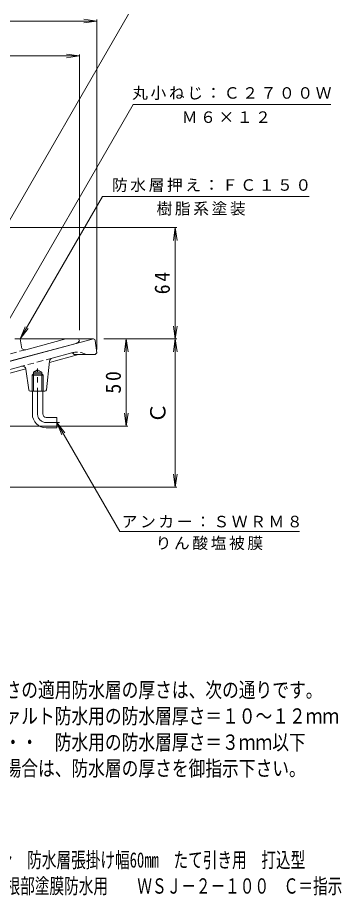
# Model space of a CAD drawing. Units: millimetres, scale not verified. Extents: x -292 to 227, y -347 to 411.
# Drawn here: x 41 to 227, y -347 to 157 of the extents above; entities that cross this region are included whole.
import ezdxf
from ezdxf.enums import TextEntityAlignment as Align

# ---------------------------------------------------------------- set-up
doc = ezdxf.new("R2010")
doc.units = ezdxf.units.MM
doc.header["$LTSCALE"] = 3
doc.linetypes.add('CHAIN1', pattern=[8, 5, -1, 1, -1])
doc.linetypes.add('DASHED1', pattern=[1.8, 1.2, -0.6])
for name, color, linetype, lineweight in [('0-0_通り芯', 3, 'Continuous', 9), ('0-1_躯体', 2, 'Continuous', 9), ('0-4_その他', 7, 'Continuous', 9), ('0-5_寸法', 7, 'Continuous', 9)]:
    doc.layers.add(name, color=color, linetype=linetype, lineweight=lineweight)
doc.layers.add('F-4_F-4ﾚｲﾔ', color=6, linetype='Continuous')
doc.layers.add('F-5_F-5ﾚｲﾔ', color=2, linetype='Continuous')
doc.styles.add('ＭＳ ゴシック', font='')
doc.styles.get('ＭＳ ゴシック').set_extended_font_data('MS Gothic')

msp = doc.modelspace()

# ---------------------------------------------------------------- linework, layer by layer
at = {"layer": '0-0_通り芯'}
for p, q in [((26.117, -43.128), (84.927, -27.37)), ((42.927, -27.37), (85.044, -27.37)), ((86.036, -28.246), (86.927, -35.37)), ((73.927, -36.37), (72.927, -35.248)), ((59.781, -40.091), (58.023, -56.477)), ((76.452, -36.37), (59.698, -40.86)), ((61.251, -38.373), (72.658, -35.316)), ((31.244, -48.484), (46.179, -44.482)), ((44.061, -42.979), (31.384, -46.376)), ((46.23, -44.733), (47.81, -56.503)), ((50.567, -46.37), (52.927, -45.008)), ((55.287, -46.37), (52.927, -45.008)), ((49.752, -48.17), (50.567, -47.37)), ((49.752, -48.17), (56.102, -48.17)), ((49.752, -57.37), (49.752, -48.17)), ((50.567, -46.37), (55.287, -46.37)), ((50.567, -47.37), (50.567, -46.37)), ((50.567, -47.37), (55.287, -47.37)), ((50.567, -57.37), (50.567, -47.37)), ((55.287, -47.37), (55.287, -46.37)), ((55.287, -47.37), (56.102, -48.17)), ((55.287, -57.37), (55.287, -47.37)), ((56.102, -57.37), (56.102, -48.17)), ((57.028, -57.37), (48.802, -57.37)), ((49.927, -70.37), (49.927, -57.37)), ((55.927, -70.37), (55.927, -57.37)), ((57.927, -72.37), (63.927, -72.37)), ((63.927, -72.37), (63.927, -78.37)), ((57.927, -78.37), (63.927, -78.37))]:
    msp.add_line(p, q, dxfattribs=at)
at = {"layer": '0-0_通り芯', "linetype": 'DASHED1'}
msp.add_line((61.252, -38.373), (43.73, -43.068), dxfattribs=at)
at = {"layer": '0-0_通り芯', "linetype": 'CHAIN1'}
for p, q in [((52.927, -70.37), (52.927, -44.37)), ((57.927, -75.37), (65.528, -75.37))]:
    msp.add_line(p, q, dxfattribs=at)
at = {"layer": '0-0_通り芯'}
msp.add_lwpolyline([(86.927, -35.37), (85.927, -36.37), (73.927, -36.37)], dxfattribs=at)
for centre, radius, start, end in [((85.044, -28.37), 1, 7.12529, 90), ((61.769, -40.305), 2, 105.00015, 173.87691), ((72.588, -36.371), 1, 41.70299, 105), ((44.247, -45), 2, 7.64897, 104.99991), ((48.802, -56.37), 1, 187.64804, 270), ((57.028, -56.37), 1, 270, 353.87691), ((57.927, -70.37), 8, 180, 270), ((57.927, -70.37), 2, 180, 270)]:
    msp.add_arc(centre, radius, start, end, dxfattribs=at)
at = {"layer": '0-0_通り芯', "linetype": 'DASHED1'}
msp.add_arc((75.505, -45.942), 11, 60.47172, 105.00002, dxfattribs=at)
at = {"layer": '0-0_通り芯', "linetype": 'CHAIN1'}
msp.add_arc((57.927, -70.37), 5, 180, 270, dxfattribs=at)
at = {"layer": '0-1_躯体'}
for p, q in [((22.943, -43.87), (75.026, -29.915)), ((42.927, -27.37), (39.927, -27.37)), ((43.598, -31.888), (42.927, -27.37)), ((46.093, -33.526), (69.068, -27.37)), ((69.068, -27.37), (76.427, -27.37)), ((76.427, -27.37), (76.927, -28.37))]:
    msp.add_line(p, q, dxfattribs=at)
at = {"layer": '0-1_躯体', "linetype": 'DASHED1'}
msp.add_line((46.093, -33.526), (35.927, -36.25), dxfattribs=at)
at = {"layer": '0-1_躯体'}
for centre, radius, start, end in [((74.249, -27.017), 3, 284.99982, 333.19016), ((45.576, -31.594), 2, 188.44379, 284.99989)]:
    msp.add_arc(centre, radius, start, end, dxfattribs=at)
at = {"layer": '0-4_その他'}
for p, q in [((-173.073, 155.058), (86.927, 155.058)), ((86.927, 155.058), (79.491, 156.037)), ((86.927, 155.058), (79.491, 154.079)), ((86.927, 155.958), (86.927, -33.37)), ((-163.073, 135.008), (76.927, 135.008)), ((76.927, 135.008), (69.491, 135.987)), ((76.927, 135.008), (69.491, 134.029)), ((76.927, 135.908), (76.927, -22.37)), ((132.836, 36.63), (24.717, 36.63)), ((131.936, 36.63), (130.957, 29.194)), ((131.936, -27.37), (131.936, 36.63)), ((131.936, 36.63), (132.915, 29.194)), ((131.936, -27.37), (130.957, -19.935)), ((131.936, -27.37), (132.915, -19.935)), ((132.836, -27.37), (90.927, -27.37)), ((103.833, -27.37), (102.854, -34.806)), ((103.833, -27.37), (104.812, -34.806)), ((103.833, -77.37), (103.833, -27.37)), ((131.936, -27.37), (130.957, -34.806)), ((131.936, -112.37), (131.936, -27.37)), ((131.936, -27.37), (132.915, -34.806)), ((103.833, -77.37), (102.854, -69.935)), ((103.833, -77.37), (104.812, -69.935)), ((104.733, -77.37), (32.927, -77.37)), ((131.936, -112.37), (130.957, -104.935)), ((131.936, -112.37), (132.915, -104.935)), ((132.836, -112.37), (32.927, -112.37))]:
    msp.add_line(p, q, dxfattribs=at)
at = {"layer": '0-5_寸法'}
for p, q in [((18.427, 8.892), (105.138, 159.081)), ((32.927, -22.483), (107.801, 107.204)), ((107.801, 107.204), (221.095, 107.204)), ((42.927, -27.37), (90.144, 54.412)), ((90.144, 54.412), (208.709, 54.412)), ((42.927, -27.37), (45.797, -20.441)), ((42.927, -27.37), (47.493, -21.42)), ((63.927, -75.37), (68.493, -81.32)), ((63.927, -75.37), (66.797, -82.299)), ((63.927, -75.37), (100.049, -137.935)), ((100.049, -137.935), (203.177, -137.935))]:
    msp.add_line(p, q, dxfattribs=at)

# ---------------------------------------------------------------- texts
at = {"layer": '0-4_その他', "color": 2, "style": 'ＭＳ ゴシック'}
msp.add_text('Ｃ', height=8.798, rotation=90, dxfattribs=at).set_placement((128.936, -75.87), align=Align.BOTTOM_LEFT)
at = {"layer": '0-4_その他', "color": 2, "char_height": 8.798, "attachment_point": 7, "rotation": 90, "style": 'ＭＳ ゴシック'}
for s, insert in [('\\T1.27;\\W0.95;64', (128.936, -1.745)), ('\\T1.27;\\W0.95;50', (100.833, -58.745))]:
    msp.add_mtext(s, dxfattribs=dict(at, insert=insert))
at = {"layer": '0-5_寸法', "char_height": 6.598, "attachment_point": 7, "style": 'ＭＳ ゴシック'}
for s, insert in [('\\T1.17;丸小ねじ：Ｃ２７００Ｗ', (107.199, 109.758)), ('\\T1.17;Ｍ６×１２', (135.668, 96.508)), ('\\T1.17;防水層押え：ＦＣ１５０', (95.582, 56.933)), ('\\T1.17;樹脂系塗装', (121.183, 43.39)), ('\\T1.17;アンカー：ＳＷＲＭ８', (101.199, -135.79)), ('\\T1.17;りん酸塩被膜', (120.661, -148.538))]:
    msp.add_mtext(s, dxfattribs=dict(at, insert=insert))
at = {"layer": 'F-4_F-4ﾚｲﾔ', "style": 'ＭＳ ゴシック', "width": 0.8}
for s, p in [('注）ボルト長さの適用防水層の厚さは、次の通りです。', (-23.642, -235.779)), ('\u3000\u3000\u3000アスファルト防水用の防水層厚さ＝１０～１２ｍｍ', (-23.642, -250.779)), ('シート・・', (5.158, -265.779)), ('防水用の防水層厚さ＝３ｍｍ以下', (62.758, -265.779)), ('\u3000上記以外の場合は、防水層の厚さを御指示下さい。', (-23.642, -280.779))]:
    msp.add_text(s, height=8.798, dxfattribs=at).set_placement(p, align=Align.BOTTOM_LEFT)
at = {"layer": 'F-5_F-5ﾚｲﾔ', "style": 'ＭＳ ゴシック', "width": 0.7}
for s, p in [('鋳鉄製ルーフドレン\u3000防水層張掛け幅60mm\u3000たて引き用\u3000打込型', (-37.058, -333.333)), ('ねじ込み式\u3000シート・屋根部塗膜防水用\u3000\u3000ＷＳＪ－２－１００\u3000Ｃ＝指示', (-57.859, -348.296))]:
    msp.add_text(s, height=8.798, dxfattribs=at).set_placement(p, align=Align.BOTTOM_LEFT)

doc.saveas('drawing.dxf')
